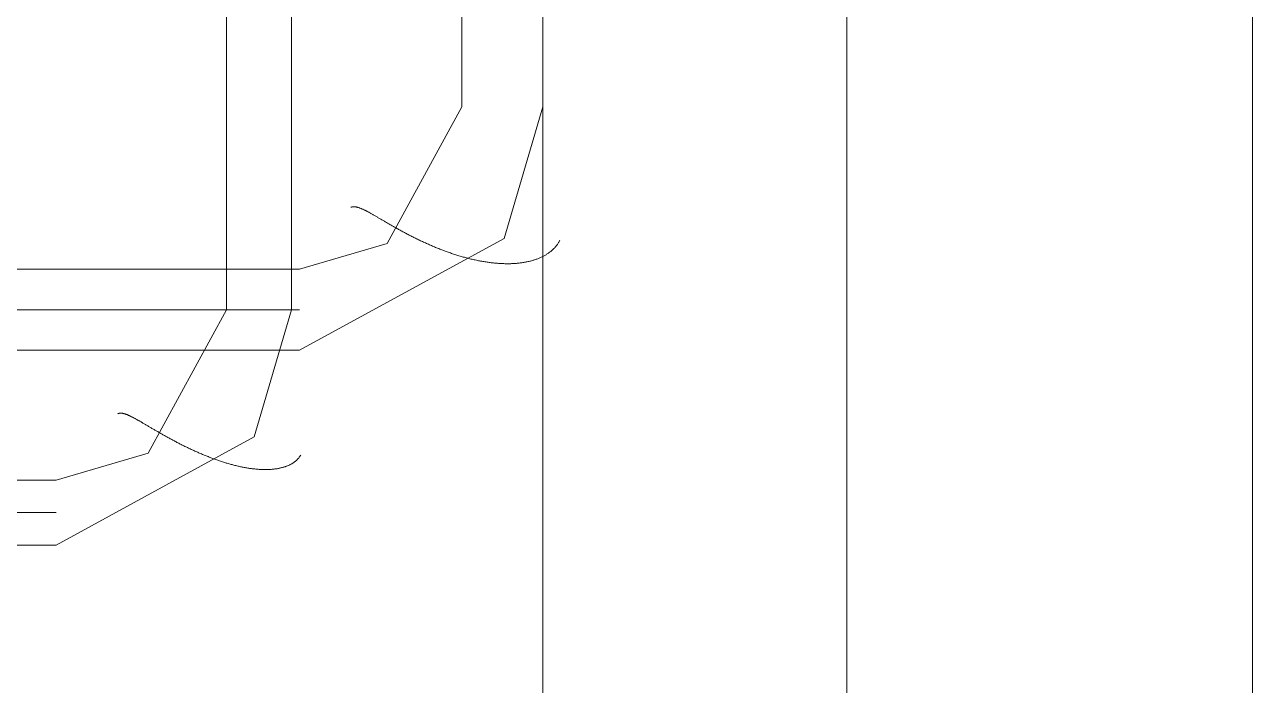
# Model space of a CAD drawing. Header units: millimetres. Extents: x -677815 to 406757, y -145898 to 39000.
# Drawn here: x 137187.5 to 137490.3, y 11628.1 to 11791 of the extents above; entities that cross this region are included whole.
import ezdxf

# ---------------------------------------------------------------- set-up
doc = ezdxf.new("R2010")
doc.units = ezdxf.units.MM
doc.header["$LTSCALE"] = 8
doc.layers.add('Xref building Toll$0$A-WALL', color=8, linetype='Continuous', lineweight=9)
doc.layers.add('Xref building Toll$0$P-SANR-FIXT', color=8, linetype='Continuous', lineweight=9)

# ---------------------------------------------------------------- blocks, each defined once
blk = doc.blocks.new('Xref building Toll$0$FP_239-MASTER GROUND FLOOR')
at = {"layer": 'Xref building Toll$0$P-SANR-FIXT'}
blk.add_line((-160, 245), (-160, 415), dxfattribs=at)
blk = doc.blocks.new('Xref building Toll$0$FP_238-MASTER GROUND FLOOR')
at = {"layer": 'Xref building Toll$0$P-SANR-FIXT'}
for p, q in [((-168, 415), (-168, 245)), ((-152, 245), (-152, 415))]:
    blk.add_line(p, q, dxfattribs=at)
blk.add_blockref('Xref building Toll$0$FP_239-MASTER GROUND FLOOR', (0, 0), dxfattribs=at)
blk = doc.blocks.new('Xref building Toll$0$FP_241-MASTER GROUND FLOOR')
at = {"layer": 'Xref building Toll$0$P-SANR-FIXT'}
for p, q in [((-136.09, 227.04), (-136.04, 227.14)), ((-136.04, 227.14), (-135.99, 227.25)), ((-135.99, 227.25), (-135.95, 227.35)), ((-135.95, 227.35), (-135.91, 227.44)), ((-135.91, 227.44), (-135.87, 227.54)), ((-135.87, 227.54), (-135.83, 227.64)), ((-135.83, 227.64), (-135.8, 227.73)), ((-135.8, 227.73), (-135.76, 227.82)), ((-135.76, 227.82), (-135.73, 227.91)), ((-135.73, 227.91), (-135.7, 228)), ((-135.7, 228), (-135.68, 228.09)), ((-135.68, 228.09), (-135.65, 228.17)), ((-135.62, 229.72), (-135.65, 229.77)), ((-135.65, 228.17), (-135.63, 228.26)), ((-135.63, 228.26), (-135.6, 228.34)), ((-135.6, 229.67), (-135.62, 229.72)), ((-135.58, 229.61), (-135.6, 229.67)), ((-135.6, 228.34), (-135.58, 228.42)), ((-135.56, 229.56), (-135.58, 229.61)), ((-135.58, 228.42), (-135.57, 228.5)), ((-135.57, 228.5), (-135.55, 228.58)), ((-135.55, 229.5), (-135.56, 229.56)), ((-135.53, 229.45), (-135.55, 229.5)), ((-135.55, 228.58), (-135.54, 228.65)), ((-135.54, 228.65), (-135.52, 228.73)), ((-135.52, 229.39), (-135.53, 229.45)), ((-135.51, 229.33), (-135.52, 229.39)), ((-135.52, 228.73), (-135.51, 228.8)), ((-135.5, 229.27), (-135.51, 229.33)), ((-135.51, 228.87), (-135.5, 228.94)), ((-135.51, 228.8), (-135.51, 228.87)), ((-135.5, 229.21), (-135.5, 229.27)), ((-135.5, 229.14), (-135.5, 229.21)), ((-135.5, 229.08), (-135.5, 229.14)), ((-135.5, 229.01), (-135.5, 229.08)), ((-135.5, 228.94), (-135.5, 229.01)), ((-137.67, 224.07), (-137.59, 224.21)), ((-137.59, 224.21), (-137.51, 224.35)), ((-137.51, 224.35), (-137.43, 224.49)), ((-137.43, 224.49), (-137.35, 224.63)), ((-137.35, 224.63), (-137.27, 224.76)), ((-137.27, 224.76), (-137.2, 224.9)), ((-137.2, 224.9), (-137.12, 225.03)), ((-137.12, 225.03), (-137.05, 225.16)), ((-137.05, 225.16), (-136.98, 225.29)), ((-136.98, 225.29), (-136.91, 225.42)), ((-136.91, 225.42), (-136.84, 225.55)), ((-136.84, 225.55), (-136.77, 225.67)), ((-136.77, 225.67), (-136.71, 225.8)), ((-136.71, 225.8), (-136.64, 225.92)), ((-136.64, 225.92), (-136.58, 226.04)), ((-136.58, 226.04), (-136.52, 226.16)), ((-136.52, 226.16), (-136.46, 226.27)), ((-136.46, 226.27), (-136.4, 226.39)), ((-136.4, 226.39), (-136.34, 226.5)), ((-136.34, 226.5), (-136.29, 226.61)), ((-136.29, 226.61), (-136.23, 226.72)), ((-136.23, 226.72), (-136.18, 226.83)), ((-136.18, 226.83), (-136.13, 226.94)), ((-136.13, 226.94), (-136.09, 227.04)), ((-139.44, 221.05), (-139.34, 221.22)), ((-139.34, 221.22), (-139.24, 221.39)), ((-139.24, 221.39), (-139.14, 221.56)), ((-139.14, 221.56), (-139.04, 221.73)), ((-139.04, 221.73), (-138.94, 221.89)), ((-138.94, 221.89), (-138.85, 222.06)), ((-138.85, 222.06), (-138.75, 222.22)), ((-138.75, 222.22), (-138.65, 222.39)), ((-138.65, 222.39), (-138.56, 222.55)), ((-138.56, 222.55), (-138.47, 222.71)), ((-138.47, 222.71), (-138.37, 222.86)), ((-138.37, 222.86), (-138.28, 223.02)), ((-138.28, 223.02), (-138.19, 223.17)), ((-138.19, 223.17), (-138.1, 223.33)), ((-138.1, 223.33), (-138.02, 223.48)), ((-138.02, 223.48), (-137.93, 223.63)), ((-137.93, 223.63), (-137.84, 223.77)), ((-137.84, 223.77), (-137.76, 223.92)), ((-137.76, 223.92), (-137.67, 224.07)), ((-141.25, 217.89), (-141.14, 218.08)), ((-141.14, 218.08), (-141.03, 218.28)), ((-141.03, 218.28), (-140.92, 218.47)), ((-140.92, 218.47), (-140.81, 218.67)), ((-140.81, 218.67), (-140.7, 218.86)), ((-140.7, 218.86), (-140.59, 219.05)), ((-140.59, 219.05), (-140.49, 219.24)), ((-140.49, 219.24), (-140.38, 219.42)), ((-140.38, 219.42), (-140.27, 219.61)), ((-140.27, 219.61), (-140.17, 219.79)), ((-140.17, 219.79), (-140.06, 219.98)), ((-140.06, 219.98), (-139.96, 220.16)), ((-139.96, 220.16), (-139.85, 220.34)), ((-139.85, 220.34), (-139.75, 220.52)), ((-139.75, 220.52), (-139.65, 220.7)), ((-139.65, 220.7), (-139.54, 220.87)), ((-139.54, 220.87), (-139.44, 221.05)), ((-142.91, 214.8), (-142.8, 215.01)), ((-142.8, 215.01), (-142.69, 215.22)), ((-142.69, 215.22), (-142.57, 215.44)), ((-142.57, 215.44), (-142.46, 215.65)), ((-142.46, 215.65), (-142.35, 215.86)), ((-142.35, 215.86), (-142.24, 216.06)), ((-142.24, 216.06), (-142.13, 216.27)), ((-142.13, 216.27), (-142.02, 216.48)), ((-142.02, 216.48), (-141.91, 216.68)), ((-141.91, 216.68), (-141.8, 216.89)), ((-141.8, 216.89), (-141.69, 217.09)), ((-141.69, 217.09), (-141.58, 217.29)), ((-141.58, 217.29), (-141.47, 217.49)), ((-141.47, 217.49), (-141.36, 217.69)), ((-141.36, 217.69), (-141.25, 217.89)), ((-144.32, 211.93), (-144.21, 212.16)), ((-144.21, 212.16), (-144.11, 212.38)), ((-144.11, 212.38), (-144, 212.61)), ((-144, 212.61), (-143.89, 212.83)), ((-143.89, 212.83), (-143.78, 213.05)), ((-143.78, 213.05), (-143.68, 213.27)), ((-143.68, 213.27), (-143.57, 213.49)), ((-143.57, 213.49), (-143.46, 213.71)), ((-143.46, 213.71), (-143.35, 213.93)), ((-143.35, 213.93), (-143.24, 214.15)), ((-143.24, 214.15), (-143.13, 214.37)), ((-143.13, 214.37), (-143.02, 214.58)), ((-143.02, 214.58), (-142.91, 214.8)), ((-145.75, 208.71), (-145.65, 208.95)), ((-145.65, 208.95), (-145.55, 209.18)), ((-145.55, 209.18), (-145.46, 209.41)), ((-145.46, 209.41), (-145.36, 209.64)), ((-145.36, 209.64), (-145.25, 209.88)), ((-145.25, 209.88), (-145.15, 210.11)), ((-145.15, 210.11), (-145.05, 210.34)), ((-145.05, 210.34), (-144.95, 210.57)), ((-144.95, 210.57), (-144.85, 210.8)), ((-144.85, 210.8), (-144.74, 211.03)), ((-144.74, 211.03), (-144.64, 211.25)), ((-144.64, 211.25), (-144.53, 211.48)), ((-144.53, 211.48), (-144.43, 211.71)), ((-144.43, 211.71), (-144.32, 211.93)), ((-146.85, 205.89), (-146.76, 206.13)), ((-146.76, 206.13), (-146.67, 206.36)), ((-146.67, 206.36), (-146.59, 206.6)), ((-146.59, 206.6), (-146.5, 206.83)), ((-146.5, 206.83), (-146.41, 207.07)), ((-146.41, 207.07), (-146.32, 207.31)), ((-146.32, 207.31), (-146.22, 207.54)), ((-146.22, 207.54), (-146.13, 207.78)), ((-146.13, 207.78), (-146.04, 208.01)), ((-146.04, 208.01), (-145.94, 208.25)), ((-145.94, 208.25), (-145.85, 208.48)), ((-145.85, 208.48), (-145.75, 208.71)), ((-147.86, 202.82), (-147.79, 203.05)), ((-147.79, 203.05), (-147.71, 203.29)), ((-147.71, 203.29), (-147.64, 203.53)), ((-147.64, 203.53), (-147.57, 203.76)), ((-147.57, 203.76), (-147.49, 204)), ((-147.49, 204), (-147.42, 204.23)), ((-147.42, 204.23), (-147.34, 204.47)), ((-147.34, 204.47), (-147.26, 204.71)), ((-147.26, 204.71), (-147.18, 204.94)), ((-147.18, 204.94), (-147.1, 205.18)), ((-147.1, 205.18), (-147.02, 205.42)), ((-147.02, 205.42), (-146.93, 205.65)), ((-146.93, 205.65), (-146.85, 205.89)), ((-148.64, 199.79), (-148.59, 200.02)), ((-148.59, 200.02), (-148.53, 200.25)), ((-148.53, 200.25), (-148.48, 200.48)), ((-148.48, 200.48), (-148.42, 200.72)), ((-148.42, 200.72), (-148.37, 200.95)), ((-148.37, 200.95), (-148.31, 201.18)), ((-148.31, 201.18), (-148.25, 201.41)), ((-148.25, 201.41), (-148.19, 201.65)), ((-148.19, 201.65), (-148.12, 201.88)), ((-148.12, 201.88), (-148.06, 202.11)), ((-148.06, 202.11), (-147.99, 202.35)), ((-147.99, 202.35), (-147.92, 202.58)), ((-147.92, 202.58), (-147.86, 202.82)), ((-149.19, 196.65), (-149.16, 196.87)), ((-149.16, 196.87), (-149.13, 197.09)), ((-149.13, 197.09), (-149.1, 197.31)), ((-149.1, 197.31), (-149.06, 197.53)), ((-149.06, 197.53), (-149.03, 197.76)), ((-149.03, 197.76), (-148.99, 197.98)), ((-148.99, 197.98), (-148.95, 198.2)), ((-148.95, 198.2), (-148.91, 198.43)), ((-148.91, 198.43), (-148.87, 198.65)), ((-148.87, 198.65), (-148.83, 198.88)), ((-148.83, 198.88), (-148.78, 199.11)), ((-148.78, 199.11), (-148.74, 199.33)), ((-148.74, 199.33), (-148.69, 199.56)), ((-148.69, 199.56), (-148.64, 199.79)), ((-149.4, 193.92), (-149.39, 194.12)), ((-149.4, 193.72), (-149.4, 193.92)), ((-149.39, 194.12), (-149.38, 194.32)), ((-149.38, 194.32), (-149.37, 194.53)), ((-149.37, 194.53), (-149.36, 194.74)), ((-149.36, 194.74), (-149.35, 194.95)), ((-149.35, 194.95), (-149.34, 195.16)), ((-149.34, 195.16), (-149.32, 195.37)), ((-149.32, 195.37), (-149.3, 195.58)), ((-149.3, 195.58), (-149.28, 195.79)), ((-149.28, 195.79), (-149.26, 196.01)), ((-149.26, 196.01), (-149.24, 196.22)), ((-149.24, 196.22), (-149.21, 196.44)), ((-149.21, 196.44), (-149.19, 196.65)), ((-149.4, 193.51), (-149.4, 193.72)), ((-149.4, 193.32), (-149.4, 193.51)), ((-149.4, 193.12), (-149.4, 193.32)), ((-149.4, 192.92), (-149.4, 193.12)), ((-149.39, 192.73), (-149.4, 192.92)), ((-149.38, 192.53), (-149.39, 192.73)), ((-149.37, 192.34), (-149.38, 192.53)), ((-149.36, 192.15), (-149.37, 192.34)), ((-149.35, 191.97), (-149.36, 192.15)), ((-149.33, 191.78), (-149.35, 191.97)), ((-149.32, 191.59), (-149.33, 191.78)), ((-149.3, 191.41), (-149.32, 191.59)), ((-149.28, 191.23), (-149.3, 191.41)), ((-149.26, 191.05), (-149.28, 191.23)), ((-149.23, 190.87), (-149.26, 191.05)), ((-149.21, 190.69), (-149.23, 190.87)), ((-149.18, 190.52), (-149.21, 190.69)), ((-149.15, 190.35), (-149.18, 190.52)), ((-149.12, 190.17), (-149.15, 190.35)), ((-149.08, 190), (-149.12, 190.17)), ((-149.05, 189.84), (-149.08, 190)), ((-149.01, 189.67), (-149.05, 189.84)), ((-148.97, 189.51), (-149.01, 189.67)), ((-148.93, 189.35), (-148.97, 189.51)), ((-148.89, 189.19), (-148.93, 189.35)), ((-148.84, 189.03), (-148.89, 189.19)), ((-148.8, 188.87), (-148.84, 189.03)), ((-148.75, 188.72), (-148.8, 188.87)), ((-148.7, 188.57), (-148.75, 188.72)), ((-148.65, 188.42), (-148.7, 188.57)), ((-148.59, 188.27), (-148.65, 188.42)), ((-148.54, 188.12), (-148.59, 188.27)), ((-148.48, 187.98), (-148.54, 188.12)), ((-148.42, 187.84), (-148.48, 187.98)), ((-148.36, 187.7), (-148.42, 187.84)), ((-148.3, 187.56), (-148.36, 187.7)), ((-148.23, 187.43), (-148.3, 187.56)), ((-148.16, 187.3), (-148.23, 187.43)), ((-148.1, 187.17), (-148.16, 187.3)), ((-148.03, 187.04), (-148.1, 187.17)), ((-147.95, 186.91), (-148.03, 187.04)), ((-147.88, 186.79), (-147.95, 186.91)), ((-147.81, 186.67), (-147.88, 186.79)), ((-147.73, 186.55), (-147.81, 186.67)), ((-147.65, 186.43), (-147.73, 186.55)), ((-147.57, 186.32), (-147.65, 186.43)), ((-147.49, 186.2), (-147.57, 186.32)), ((-147.4, 186.09), (-147.49, 186.2)), ((-147.32, 185.99), (-147.4, 186.09)), ((-147.23, 185.88), (-147.32, 185.99)), ((-147.14, 185.78), (-147.23, 185.88)), ((-147.05, 185.68), (-147.14, 185.78)), ((-146.96, 185.58), (-147.05, 185.68)), ((-146.86, 185.49), (-146.96, 185.58)), ((-146.77, 185.39), (-146.86, 185.49)), ((-146.67, 185.3), (-146.77, 185.39)), ((-146.57, 185.21), (-146.67, 185.3)), ((-146.47, 185.13), (-146.57, 185.21)), ((-146.37, 185.05), (-146.47, 185.13)), ((-146.26, 184.97), (-146.37, 185.05)), ((-146.16, 184.89), (-146.26, 184.97)), ((-146.05, 184.81), (-146.16, 184.89)), ((-145.94, 184.74), (-146.05, 184.81)), ((-145.83, 184.67), (-145.94, 184.74))]:
    blk.add_line(p, q, dxfattribs=at)
blk = doc.blocks.new('Xref building Toll$0$FP_240-MASTER GROUND FLOOR')
at = {"layer": 'Xref building Toll$0$P-SANR-FIXT', "flags": 128}
for points in [[(-168, 245), (-141.34, 196.19), (-110, 187)], [(-110, 203), (-145.34, 222.31), (-152, 245)]]:
    blk.add_lwpolyline(points, dxfattribs=at)
at = {"layer": 'Xref building Toll$0$P-SANR-FIXT'}
blk.add_blockref('Xref building Toll$0$FP_241-MASTER GROUND FLOOR', (0, 0), dxfattribs=at)
blk = doc.blocks.new('Xref building Toll$0$FP_242-MASTER GROUND FLOOR')
at = {"layer": 'Xref building Toll$0$P-SANR-FIXT'}
for p, q in [((190, 203), (-110, 203)), ((-110, 187), (32, 187)), ((48, 187), (190, 187))]:
    blk.add_line(p, q, dxfattribs=at)
blk = doc.blocks.new('Xref building Toll$0$FP_255-MASTER GROUND FLOOR')
at = {"layer": 'Xref building Toll$0$P-SANR-FIXT'}
for p, q in [((22.68, 145), (-60, 145)), ((140, 145), (57.32, 145)), ((-60, 125), (22.68, 125)), ((57.32, 125), (140, 125))]:
    blk.add_line(p, q, dxfattribs=at)
blk = doc.blocks.new('Xref building Toll$0$FP_257-MASTER GROUND FLOOR')
at = {"layer": 'Xref building Toll$0$P-SANR-FIXT'}
for p, q in [((-85.2, 169.5), (-85.16, 169.6)), ((-85.16, 169.6), (-85.11, 169.71)), ((-85.11, 169.71), (-85.07, 169.82)), ((-85.07, 169.82), (-85.02, 169.92)), ((-85.02, 169.92), (-84.98, 170.02)), ((-84.98, 170.02), (-84.94, 170.12)), ((-84.94, 170.12), (-84.91, 170.22)), ((-84.91, 170.22), (-84.87, 170.32)), ((-84.87, 170.32), (-84.84, 170.42)), ((-84.84, 170.42), (-84.81, 170.51)), ((-84.81, 170.51), (-84.78, 170.6)), ((-84.78, 170.6), (-84.76, 170.69)), ((-84.74, 172.25), (-84.77, 172.31)), ((-84.76, 170.69), (-84.74, 170.78)), ((-84.72, 172.19), (-84.74, 172.25)), ((-84.74, 170.78), (-84.71, 170.87)), ((-84.7, 172.13), (-84.72, 172.19)), ((-84.71, 170.87), (-84.7, 170.96)), ((-84.68, 172.07), (-84.7, 172.13)), ((-84.7, 170.96), (-84.68, 171.04)), ((-84.67, 172), (-84.68, 172.07)), ((-84.68, 171.04), (-84.66, 171.12)), ((-84.65, 171.94), (-84.67, 172)), ((-84.66, 171.12), (-84.65, 171.2)), ((-84.64, 171.87), (-84.65, 171.94)), ((-84.65, 171.2), (-84.64, 171.28)), ((-84.63, 171.8), (-84.64, 171.87)), ((-84.64, 171.28), (-84.63, 171.36)), ((-84.63, 171.73), (-84.63, 171.8)), ((-84.62, 171.66), (-84.63, 171.73)), ((-84.63, 171.44), (-84.62, 171.51)), ((-84.63, 171.36), (-84.63, 171.44)), ((-84.62, 171.59), (-84.62, 171.66)), ((-84.62, 171.51), (-84.62, 171.59)), ((-86.79, 166.51), (-86.7, 166.65)), ((-86.7, 166.65), (-86.62, 166.8)), ((-86.62, 166.8), (-86.54, 166.95)), ((-86.54, 166.95), (-86.45, 167.09)), ((-86.45, 167.09), (-86.37, 167.24)), ((-86.37, 167.24), (-86.29, 167.38)), ((-86.29, 167.38), (-86.22, 167.51)), ((-86.22, 167.51), (-86.14, 167.65)), ((-86.14, 167.65), (-86.07, 167.79)), ((-86.07, 167.79), (-85.99, 167.92)), ((-85.99, 167.92), (-85.92, 168.05)), ((-85.92, 168.05), (-85.85, 168.18)), ((-85.85, 168.18), (-85.79, 168.31)), ((-85.79, 168.31), (-85.72, 168.44)), ((-85.72, 168.44), (-85.65, 168.56)), ((-85.65, 168.56), (-85.59, 168.68)), ((-85.59, 168.68), (-85.53, 168.81)), ((-85.53, 168.81), (-85.47, 168.92)), ((-85.47, 168.92), (-85.41, 169.04)), ((-85.41, 169.04), (-85.36, 169.16)), ((-85.36, 169.16), (-85.31, 169.27)), ((-85.31, 169.27), (-85.25, 169.38)), ((-85.25, 169.38), (-85.2, 169.5)), ((-88.54, 163.51), (-88.43, 163.69)), ((-88.43, 163.69), (-88.33, 163.87)), ((-88.33, 163.87), (-88.22, 164.05)), ((-88.22, 164.05), (-88.12, 164.22)), ((-88.12, 164.22), (-88.02, 164.4)), ((-88.02, 164.4), (-87.92, 164.57)), ((-87.92, 164.57), (-87.82, 164.74)), ((-87.82, 164.74), (-87.72, 164.91)), ((-87.72, 164.91), (-87.62, 165.08)), ((-87.62, 165.08), (-87.52, 165.24)), ((-87.52, 165.24), (-87.43, 165.41)), ((-87.43, 165.41), (-87.33, 165.57)), ((-87.33, 165.57), (-87.24, 165.73)), ((-87.24, 165.73), (-87.15, 165.89)), ((-87.15, 165.89), (-87.06, 166.05)), ((-87.06, 166.05), (-86.97, 166.2)), ((-86.97, 166.2), (-86.88, 166.35)), ((-86.88, 166.35), (-86.79, 166.51)), ((-90.32, 160.37), (-90.2, 160.58)), ((-90.2, 160.58), (-90.09, 160.79)), ((-90.09, 160.79), (-89.98, 160.99)), ((-89.98, 160.99), (-89.86, 161.19)), ((-89.86, 161.19), (-89.75, 161.4)), ((-89.75, 161.4), (-89.63, 161.6)), ((-89.63, 161.6), (-89.52, 161.79)), ((-89.52, 161.79), (-89.41, 161.99)), ((-89.41, 161.99), (-89.3, 162.19)), ((-89.3, 162.19), (-89.19, 162.38)), ((-89.19, 162.38), (-89.08, 162.57)), ((-89.08, 162.57), (-88.97, 162.76)), ((-88.97, 162.76), (-88.86, 162.95)), ((-88.86, 162.95), (-88.75, 163.14)), ((-88.75, 163.14), (-88.65, 163.32)), ((-88.65, 163.32), (-88.54, 163.51)), ((-91.95, 157.3), (-91.83, 157.53)), ((-91.83, 157.53), (-91.71, 157.76)), ((-91.71, 157.76), (-91.6, 157.98)), ((-91.6, 157.98), (-91.48, 158.21)), ((-91.48, 158.21), (-91.36, 158.43)), ((-91.36, 158.43), (-91.25, 158.65)), ((-91.25, 158.65), (-91.13, 158.87)), ((-91.13, 158.87), (-91.01, 159.09)), ((-91.01, 159.09), (-90.9, 159.31)), ((-90.9, 159.31), (-90.78, 159.52)), ((-90.78, 159.52), (-90.67, 159.74)), ((-90.67, 159.74), (-90.55, 159.95)), ((-90.55, 159.95), (-90.43, 160.16)), ((-90.43, 160.16), (-90.32, 160.37)), ((-93.44, 154.21), (-93.33, 154.46)), ((-93.33, 154.46), (-93.22, 154.7)), ((-93.22, 154.7), (-93.1, 154.94)), ((-93.1, 154.94), (-92.99, 155.18)), ((-92.99, 155.18), (-92.87, 155.42)), ((-92.87, 155.42), (-92.76, 155.66)), ((-92.76, 155.66), (-92.64, 155.9)), ((-92.64, 155.9), (-92.53, 156.14)), ((-92.53, 156.14), (-92.41, 156.37)), ((-92.41, 156.37), (-92.3, 156.61)), ((-92.3, 156.61), (-92.18, 156.84)), ((-92.18, 156.84), (-92.06, 157.07)), ((-92.06, 157.07), (-91.95, 157.3)), ((-94.75, 151.2), (-94.64, 151.45)), ((-94.64, 151.45), (-94.54, 151.71)), ((-94.54, 151.71), (-94.43, 151.96)), ((-94.43, 151.96), (-94.32, 152.22)), ((-94.32, 152.22), (-94.21, 152.47)), ((-94.21, 152.47), (-94.11, 152.72)), ((-94.11, 152.72), (-94, 152.97)), ((-94, 152.97), (-93.89, 153.22)), ((-93.89, 153.22), (-93.78, 153.47)), ((-93.78, 153.47), (-93.67, 153.72)), ((-93.67, 153.72), (-93.55, 153.97)), ((-93.55, 153.97), (-93.44, 154.21)), ((-95.84, 148.33), (-95.74, 148.6)), ((-95.74, 148.6), (-95.65, 148.86)), ((-95.65, 148.86), (-95.55, 149.12)), ((-95.55, 149.12), (-95.45, 149.38)), ((-95.45, 149.38), (-95.36, 149.64)), ((-95.36, 149.64), (-95.26, 149.91)), ((-95.26, 149.91), (-95.16, 150.16)), ((-95.16, 150.16), (-95.05, 150.42)), ((-95.05, 150.42), (-94.95, 150.68)), ((-94.95, 150.68), (-94.85, 150.94)), ((-94.85, 150.94), (-94.75, 151.2)), ((-96.87, 145.14), (-96.79, 145.41)), ((-96.79, 145.41), (-96.71, 145.68)), ((-96.71, 145.68), (-96.63, 145.94)), ((-96.63, 145.94), (-96.54, 146.21)), ((-96.54, 146.21), (-96.46, 146.48)), ((-96.46, 146.48), (-96.37, 146.74)), ((-96.37, 146.74), (-96.29, 147.01)), ((-96.29, 147.01), (-96.2, 147.27)), ((-96.2, 147.27), (-96.11, 147.54)), ((-96.11, 147.54), (-96.02, 147.8)), ((-96.02, 147.8), (-95.93, 148.07)), ((-95.93, 148.07), (-95.84, 148.33)), ((-97.63, 142.19), (-97.57, 142.46)), ((-97.57, 142.46), (-97.51, 142.73)), ((-97.51, 142.73), (-97.44, 143)), ((-97.44, 143), (-97.38, 143.27)), ((-97.38, 143.27), (-97.31, 143.53)), ((-97.31, 143.53), (-97.24, 143.8)), ((-97.24, 143.8), (-97.17, 144.07)), ((-97.17, 144.07), (-97.09, 144.34)), ((-97.09, 144.34), (-97.02, 144.61)), ((-97.02, 144.61), (-96.94, 144.87)), ((-96.94, 144.87), (-96.87, 145.14)), ((-98.2, 139.27), (-98.16, 139.53)), ((-98.16, 139.53), (-98.11, 139.8)), ((-98.11, 139.8), (-98.07, 140.06)), ((-98.07, 140.06), (-98.02, 140.33)), ((-98.02, 140.33), (-97.97, 140.59)), ((-97.97, 140.59), (-97.92, 140.86)), ((-97.92, 140.86), (-97.86, 141.13)), ((-97.86, 141.13), (-97.81, 141.39)), ((-97.81, 141.39), (-97.75, 141.66)), ((-97.75, 141.66), (-97.69, 141.93)), ((-97.69, 141.93), (-97.63, 142.19)), ((-98.57, 136.16), (-98.55, 136.41)), ((-98.55, 136.41), (-98.53, 136.67)), ((-98.53, 136.67), (-98.51, 136.92)), ((-98.51, 136.92), (-98.48, 137.18)), ((-98.48, 137.18), (-98.45, 137.44)), ((-98.45, 137.44), (-98.42, 137.7)), ((-98.42, 137.7), (-98.39, 137.96)), ((-98.39, 137.96), (-98.36, 138.22)), ((-98.36, 138.22), (-98.32, 138.48)), ((-98.32, 138.48), (-98.28, 138.75)), ((-98.28, 138.75), (-98.24, 139.01)), ((-98.24, 139.01), (-98.2, 139.27)), ((-98.67, 133.9), (-98.66, 134.15)), ((-98.67, 133.66), (-98.67, 133.9)), ((-98.67, 133.42), (-98.67, 133.66)), ((-98.66, 133.17), (-98.67, 133.42)), ((-98.66, 134.4), (-98.65, 134.65)), ((-98.66, 134.15), (-98.66, 134.4)), ((-98.65, 134.89), (-98.63, 135.14)), ((-98.65, 134.65), (-98.65, 134.89)), ((-98.63, 135.14), (-98.62, 135.4)), ((-98.62, 135.4), (-98.61, 135.65)), ((-98.61, 135.65), (-98.59, 135.9)), ((-98.59, 135.9), (-98.57, 136.16)), ((-98.66, 132.93), (-98.66, 133.17)), ((-98.65, 132.69), (-98.66, 132.93)), ((-98.64, 132.46), (-98.65, 132.69)), ((-98.63, 132.22), (-98.64, 132.46)), ((-98.61, 131.98), (-98.63, 132.22)), ((-98.6, 131.75), (-98.61, 131.98)), ((-98.58, 131.52), (-98.6, 131.75)), ((-98.56, 131.29), (-98.58, 131.52)), ((-98.53, 131.06), (-98.56, 131.29)), ((-98.51, 130.83), (-98.53, 131.06)), ((-98.48, 130.6), (-98.51, 130.83)), ((-98.45, 130.38), (-98.48, 130.6)), ((-98.42, 130.15), (-98.45, 130.38)), ((-98.39, 129.93), (-98.42, 130.15)), ((-98.36, 129.71), (-98.39, 129.93)), ((-98.32, 129.5), (-98.36, 129.71)), ((-98.28, 129.28), (-98.32, 129.5)), ((-98.24, 129.07), (-98.28, 129.28)), ((-98.19, 128.85), (-98.24, 129.07)), ((-98.15, 128.64), (-98.19, 128.85)), ((-98.1, 128.43), (-98.15, 128.64)), ((-98.05, 128.23), (-98.1, 128.43)), ((-98, 128.02), (-98.05, 128.23)), ((-97.95, 127.82), (-98, 128.02)), ((-97.89, 127.62), (-97.95, 127.82)), ((-97.83, 127.42), (-97.89, 127.62)), ((-97.77, 127.22), (-97.83, 127.42)), ((-97.71, 127.03), (-97.77, 127.22)), ((-97.65, 126.84), (-97.71, 127.03)), ((-97.58, 126.64), (-97.65, 126.84)), ((-97.51, 126.46), (-97.58, 126.64)), ((-97.44, 126.27), (-97.51, 126.46)), ((-97.37, 126.09), (-97.44, 126.27)), ((-97.29, 125.9), (-97.37, 126.09)), ((-97.22, 125.72), (-97.29, 125.9)), ((-97.14, 125.55), (-97.22, 125.72)), ((-97.06, 125.37), (-97.14, 125.55)), ((-96.98, 125.2), (-97.06, 125.37)), ((-96.89, 125.03), (-96.98, 125.2)), ((-96.81, 124.86), (-96.89, 125.03)), ((-96.72, 124.7), (-96.81, 124.86)), ((-96.63, 124.53), (-96.72, 124.7)), ((-96.53, 124.37), (-96.63, 124.53)), ((-96.44, 124.21), (-96.53, 124.37)), ((-96.34, 124.06), (-96.44, 124.21)), ((-96.25, 123.9), (-96.34, 124.06)), ((-96.15, 123.75), (-96.25, 123.9)), ((-96.04, 123.61), (-96.15, 123.75)), ((-95.94, 123.46), (-96.04, 123.61)), ((-95.83, 123.32), (-95.94, 123.46)), ((-95.73, 123.18), (-95.83, 123.32)), ((-95.62, 123.04), (-95.73, 123.18)), ((-95.5, 122.9), (-95.62, 123.04)), ((-95.39, 122.77), (-95.5, 122.9)), ((-95.28, 122.64), (-95.39, 122.77)), ((-95.16, 122.51), (-95.28, 122.64)), ((-95.04, 122.39), (-95.16, 122.51)), ((-94.92, 122.27), (-95.04, 122.39)), ((-94.8, 122.15), (-94.92, 122.27)), ((-94.67, 122.03), (-94.8, 122.15)), ((-94.55, 121.92), (-94.67, 122.03)), ((-94.42, 121.81), (-94.55, 121.92)), ((-94.29, 121.7), (-94.42, 121.81)), ((-94.16, 121.59), (-94.29, 121.7)), ((-94.03, 121.49), (-94.16, 121.59)), ((-93.9, 121.39), (-94.03, 121.49)), ((-93.76, 121.29), (-93.9, 121.39)), ((-93.62, 121.2), (-93.76, 121.29)), ((-93.48, 121.11), (-93.62, 121.2)), ((-93.34, 121.02), (-93.48, 121.11)), ((-93.2, 120.93), (-93.34, 121.02)), ((-93.06, 120.85), (-93.2, 120.93)), ((-92.91, 120.77), (-93.06, 120.85))]:
    blk.add_line(p, q, dxfattribs=at)
blk = doc.blocks.new('Xref building Toll$0$FP_256-MASTER GROUND FLOOR')
at = {"layer": 'Xref building Toll$0$P-SANR-FIXT', "flags": 128}
for points in [[(-120, 185), (-92.42, 134.51), (-60, 125)], [(-60, 145), (-93.66, 163.39), (-100, 185)]]:
    blk.add_lwpolyline(points, dxfattribs=at)
at = {"layer": 'Xref building Toll$0$P-SANR-FIXT'}
blk.add_blockref('Xref building Toll$0$FP_257-MASTER GROUND FLOOR', (0, 0), dxfattribs=at)
blk = doc.blocks.new('Xref building Toll$0$FP_259-MASTER GROUND FLOOR')
at = {"layer": 'Xref building Toll$0$P-SANR-FIXT'}
blk.add_line((-110, 185), (-110, 285), dxfattribs=at)
blk = doc.blocks.new('Xref building Toll$0$FP_258-MASTER GROUND FLOOR')
at = {"layer": 'Xref building Toll$0$P-SANR-FIXT'}
for p, q in [((-120, 285), (-120, 185)), ((-100, 185), (-100, 285))]:
    blk.add_line(p, q, dxfattribs=at)
blk.add_blockref('Xref building Toll$0$FP_259-MASTER GROUND FLOOR', (0, 0), dxfattribs=at)
blk = doc.blocks.new('Xref building Toll$0$Safety_Shower_amp_Eye_Wash_6042 - Existing-1629958-MASTER GROUND FLOOR')
at = {"layer": 'Xref building Toll$0$P-SANR-FIXT'}
for name in ['Xref building Toll$0$FP_238-MASTER GROUND FLOOR', 'Xref building Toll$0$FP_258-MASTER GROUND FLOOR', 'Xref building Toll$0$FP_240-MASTER GROUND FLOOR', 'Xref building Toll$0$FP_242-MASTER GROUND FLOOR', 'Xref building Toll$0$FP_256-MASTER GROUND FLOOR', 'Xref building Toll$0$FP_255-MASTER GROUND FLOOR']:
    blk.add_blockref(name, (0, 0), dxfattribs=at)
blk = doc.blocks.new('Xref building Toll$0$Shower Stall-2D - Shower Stall-2D-1628917-MASTER GROUND FLOOR')
at = {"layer": 'Xref building Toll$0$P-SANR-FIXT'}
for p, q in [((1260, 1260), (1260, 0)), ((1185, 1185), (1185, 75))]:
    blk.add_line(p, q, dxfattribs=at)
blk = doc.blocks.new('Xref building Toll$0$building block 28092016')
at = {"layer": 'Xref building Toll$0$A-WALL'}
for p, q in [((859939.92, -660799.46), (859939.92, -659399.46)), ((860039.92, -659399.46), (860039.92, -660799.46))]:
    blk.add_line(p, q, dxfattribs=at)
at = {"layer": 'Xref building Toll$0$P-SANR-FIXT', "rotation": 90}
blk.add_blockref('Xref building Toll$0$Safety_Shower_amp_Eye_Wash_6042 - Existing-1629958-MASTER GROUND FLOOR', (859989.92, -659668.77), dxfattribs=at)
at = {"layer": 'Xref building Toll$0$P-SANR-FIXT'}
blk.add_blockref('Xref building Toll$0$Shower Stall-2D - Shower Stall-2D-1628917-MASTER GROUND FLOOR', (858679.92, -660759.46), dxfattribs=at)
blk = doc.blocks.new('Xref building Toll')
blk.add_blockref('Xref building Toll$0$building block 28092016', (-722549.64, 671499.46))

msp = doc.modelspace()

# ---------------------------------------------------------------- block references
msp.add_blockref('Xref building Toll', (0, 0))

doc.saveas('drawing.dxf')
